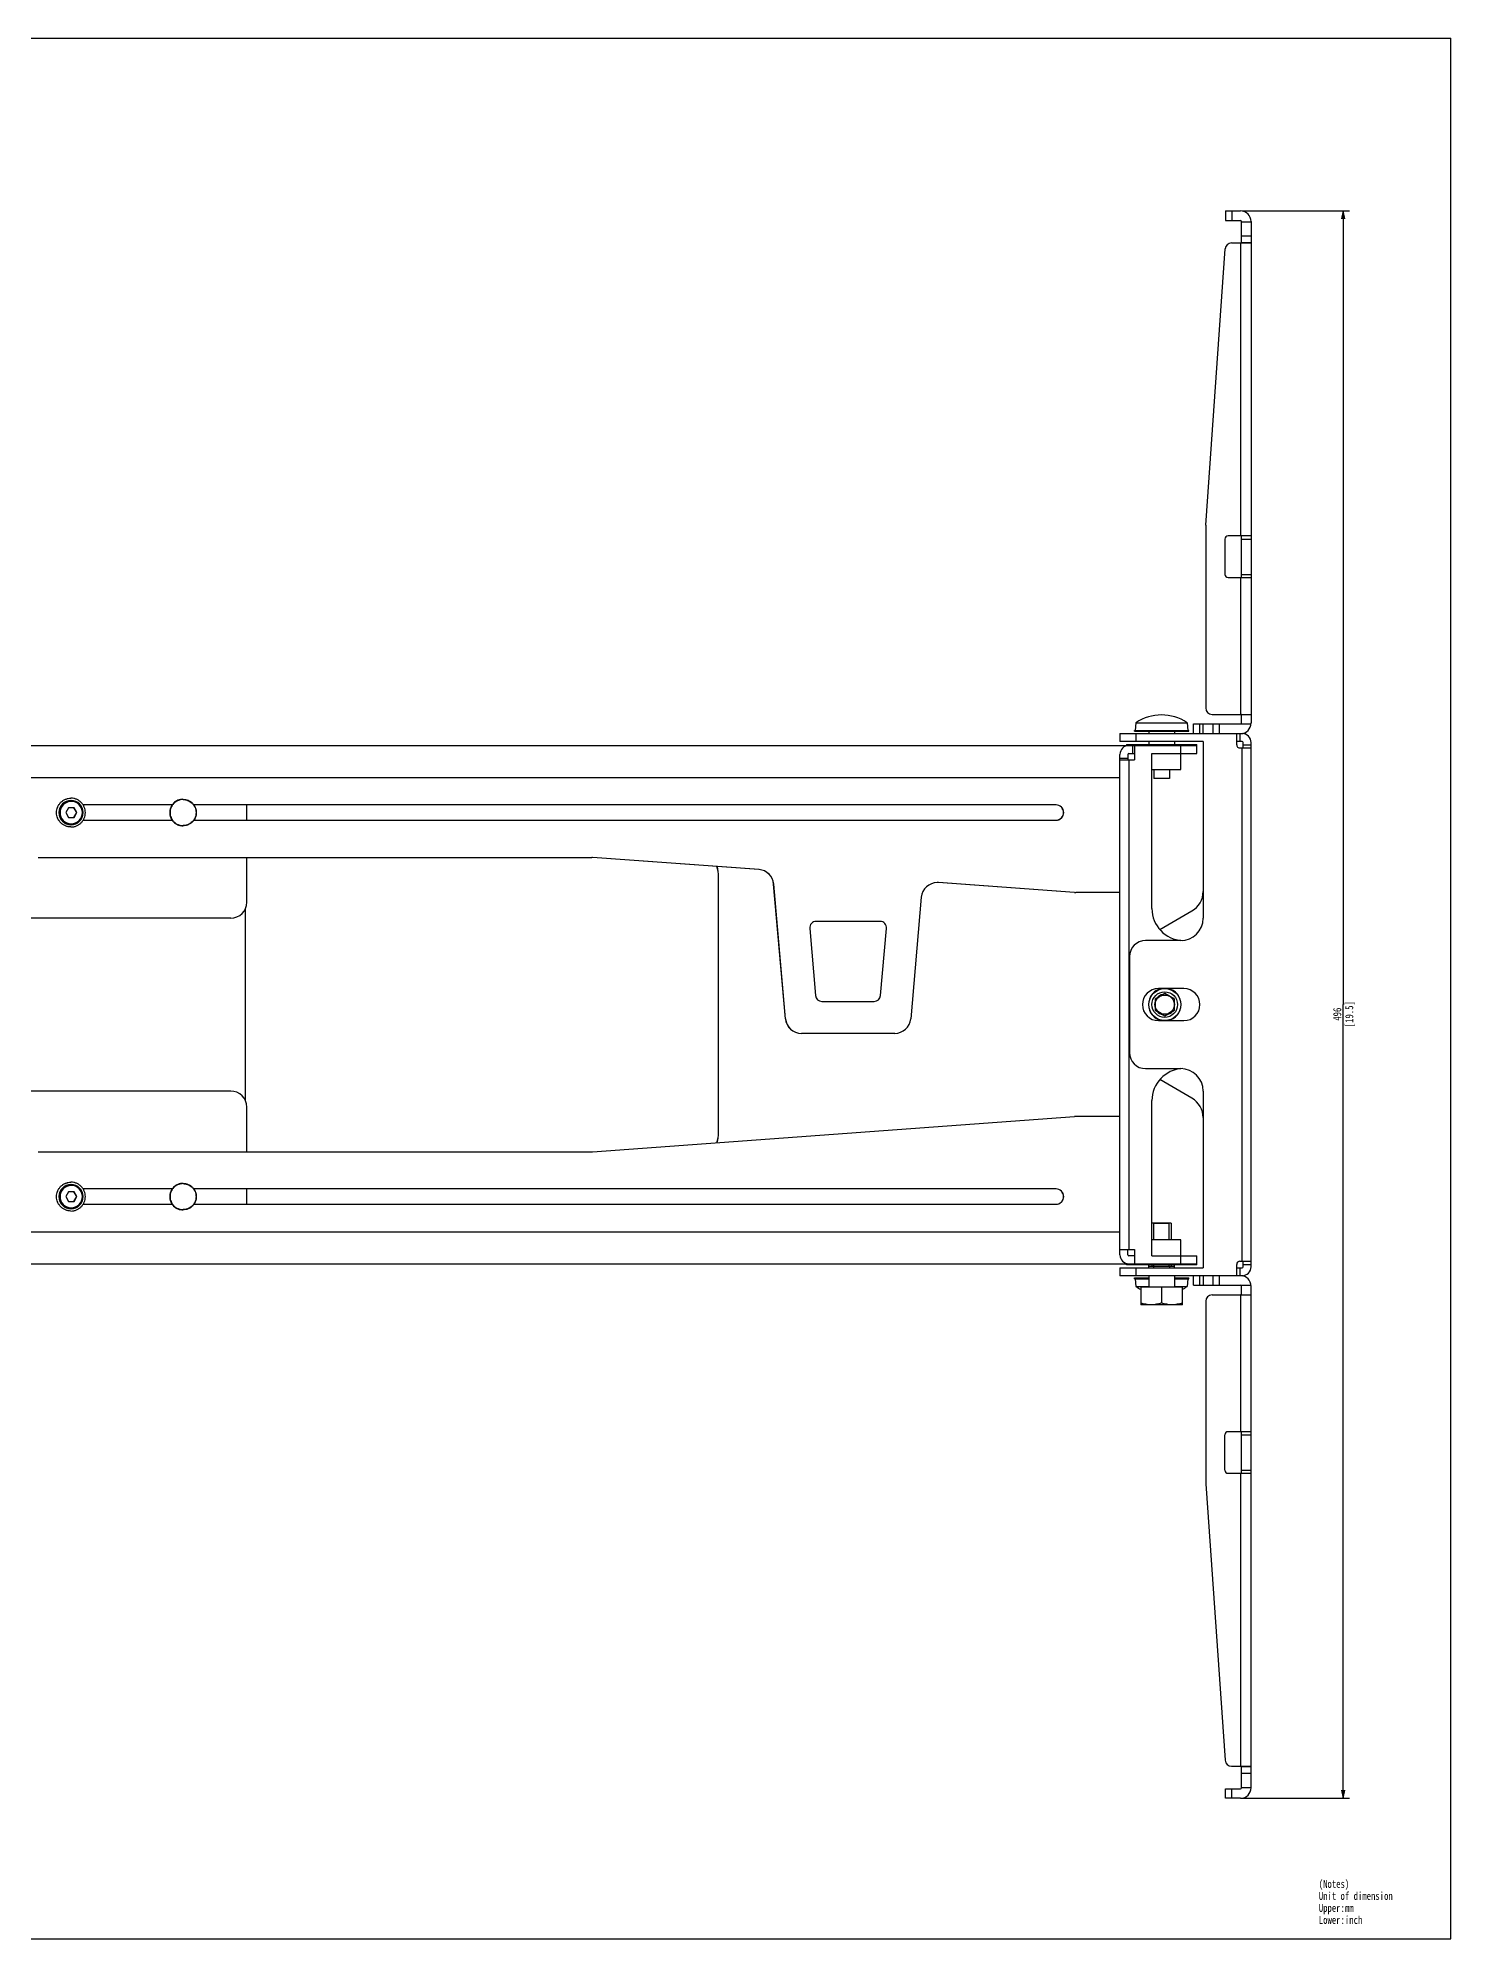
# Model space of a CAD drawing. Header units: millimetres. Extents: x 0 to 841, y 0 to 594.
# Drawn here: x 399 to 841, y 0 to 594 of the extents above; entities that cross this region are included whole.
import ezdxf

# ---------------------------------------------------------------- set-up
doc = ezdxf.new("R2010")
doc.units = ezdxf.units.MM
doc.header["$LTSCALE"] = 46.255
doc.layers.get('0').update_dxf_attribs({"linetype": 'CONTINUOUS'})
doc.layers.add('3_ALL_AXIS', color=7, linetype='CONTINUOUS')
doc.styles.get("Standard").update_dxf_attribs({"font": 'txt', "width": 0.8})
doc.dimstyles.new('DIMSTYLE_1', dxfattribs={"dimtxt": 2.5, "dimasz": 2.5, "dimexe": 2, "dimexo": 0.5, "dimtad": 1, "dimdec": 3, "dimdsep": 46, "dimtxsty": 'STANDARD', "dimblk": 'OPEN', "dimblk1": 'OPEN', "dimblk2": 'OPEN', "dimcen": 0.09, "dimadec": 0, "dimazin": 0, "dimtp": 0.8, "dimtm": 0.8, "dimtfac": 1, "dimtdec": 3, "dimtofl": 0, "dimtmove": 0, "dimatfit": 3, "dimldrblk": 'OPEN', "dimfxl": 1, "dimtolj": 1, "dimarcsym": 0})

# ---------------------------------------------------------------- blocks, each defined once
blk = doc.blocks.new('_OPEN')
at = {"color": 0, "linetype": 'BYBLOCK'}
for p, q in [((0, 0), (-1, 0.2)), ((-1, -0.2), (0, 0)), ((-1, 0), (0, 0))]:
    blk.add_line(p, q, dxfattribs=at)
blk = doc.blocks.new('*D0')
at = {"color": 2, "linetype": 'CONTINUOUS'}
for p, q in [((775.71, 539.97), (809.3, 539.97)), ((807.3, 539.97), (807.3, 291.97)), ((807.3, 43.97), (807.3, 291.97)), ((775.71, 43.97), (809.3, 43.97))]:
    blk.add_line(p, q, dxfattribs=at)
at = {"color": 2, "linetype": 'CONTINUOUS', "xscale": 2.5, "yscale": 2.5, "zscale": 2.5}
for p, rotation in [((807.3, 539.97), 90), ((807.3, 43.97), 270)]:
    blk.add_blockref('_OPEN', p, dxfattribs=dict(at, rotation=rotation))
at = {"color": 2, "linetype": 'CONTINUOUS', "insert": (804.18, 288.97), "char_height": 2.5, "width": 12, "attachment_point": 2, "rotation": 90, "line_spacing_factor": 0.9}
blk.add_mtext('496\\P[19.5]', dxfattribs=at)

msp = doc.modelspace()

# ---------------------------------------------------------------- linework, layer by layer
at = {"color": 7, "linetype": 'CONTINUOUS'}
for p, q in [((0, 594), (841, 594)), ((841, 0), (841, 594)), ((770.51219, 539.96521), (775.21219, 539.96521)), ((770.51219, 539.96521), (770.51219, 536.96521)), ((770.51219, 536.96521), (775.21219, 536.96521)), ((772.51219, 539.96521), (772.51219, 536.96521)), ((775.51219, 529.96521), (775.51219, 536.66521)), ((775.51219, 536.54502), (778.51219, 536.54502)), ((778.51219, 536.66521), (778.51219, 379.96521)), ((772.37668, 529.96521), (778.51219, 529.96521)), ((775.21219, 529.96521), (775.21219, 438.41521)), ((775.51219, 532.16025), (778.51219, 532.16025)), ((775.51219, 530.08045), (778.51219, 530.08045)), ((764.3171, 441.73516), (770.38159, 528.10529)), ((764.31219, 441.59508), (764.31219, 384.66521)), ((770.31219, 437.41521), (770.31219, 426.41521)), ((778.51219, 438.41521), (771.31219, 438.41521)), ((775.51219, 425.41521), (775.51219, 438.41521)), ((775.51219, 437.41521), (778.51219, 437.41521)), ((771.31219, 425.41521), (778.51219, 425.41521)), ((775.21219, 425.41521), (775.21219, 382.66521)), ((775.51219, 426.41521), (778.51219, 426.41521)), ((766.31219, 382.66521), (778.49852, 382.66521)), ((775.51219, 379.66521), (775.51219, 382.65017)), ((737.51219, 376.66521), (775.71219, 376.66521)), ((737.51219, 376.66521), (737.51219, 374.16521)), ((742.51219, 376.66521), (742.51219, 374.16521)), ((760.51219, 379.66521), (775.21219, 379.66521)), ((760.51219, 376.66521), (760.51219, 379.66521)), ((762.51219, 376.66521), (762.51219, 379.66521)), ((763.51219, 376.66521), (763.51219, 379.66521)), ((766.51219, 379.66521), (766.51219, 376.66521)), ((768.51219, 379.66521), (768.51219, 376.66521)), ((774.01219, 373.16521), (774.01219, 376.66521)), ((775.01219, 376.66521), (775.01219, 374.16521)), ((775.51219, 379.66521), (778.49852, 379.66521)), ((393.92491, 372.96521), (761.51219, 372.96521)), ((763.51219, 374.16521), (737.51219, 374.16521)), ((737.51219, 213.76521), (737.51219, 370.16521)), ((737.51219, 368.96521), (740.01219, 368.96521)), ((737.51219, 368.46521), (742.01219, 368.46521)), ((739.51219, 373.26521), (761.51219, 373.26521)), ((739.51219, 373.26521), (739.51219, 372.96521)), ((740.01219, 370.16521), (740.01219, 368.46521)), ((740.31219, 370.46521), (742.01219, 370.46521)), ((740.31219, 368.46521), (740.31219, 215.46521)), ((741.51219, 370.46521), (741.51219, 372.96521)), ((742.01219, 372.96521), (742.01219, 368.46521)), ((744.51219, 373.26521), (744.51219, 372.96521)), ((747.51219, 370.46521), (761.51219, 370.46521)), ((747.51219, 321.96521), (747.51219, 370.46521)), ((756.51219, 365.46521), (756.51219, 373.26521)), ((761.51219, 370.46521), (761.51219, 373.26521)), ((763.51219, 374.16521), (763.51219, 318.96521)), ((775.71219, 374.16521), (774.01219, 374.16521)), ((775.01219, 372.16521), (778.51219, 372.16521)), ((775.71219, 211.76521), (775.71219, 372.16521)), ((776.01219, 372.16521), (776.01219, 373.86521)), ((776.01219, 373.16521), (778.51219, 373.16521)), ((778.51219, 210.06521), (778.51219, 373.86521)), ((394.26524, 362.96521), (737.51219, 362.96521)), ((747.51219, 365.46521), (756.51217, 365.46521)), ((408.79824, 353.46521), (407.93234, 351.96521)), ((407.93234, 351.96521), (408.79824, 350.46521)), ((410.53002, 353.46521), (408.79824, 353.46521)), ((408.79824, 350.46521), (410.53002, 350.46521)), ((411.35752, 351.96521), (410.49163, 353.46521)), ((410.49163, 350.46521), (411.35752, 351.96521)), ((411.39592, 351.96521), (410.53002, 353.46521)), ((410.53002, 350.46521), (411.39592, 351.96521)), ((411.39592, 351.96521), (411.35752, 351.96521)), ((441.20817, 354.36521), (413.38271, 354.36521)), ((717.516, 354.36521), (447.97679, 354.36521)), ((464.51962, 349.56521), (464.51962, 354.36521)), ((413.38271, 349.56521), (441.20817, 349.56521)), ((447.97679, 349.56521), (717.516, 349.56521)), ((399.26447, 337.96521), (572.42897, 337.96521)), ((464.51962, 323.96521), (464.51962, 337.96521)), ((572.6469, 337.95728), (572.612, 337.95728)), ((624.6328, 334.16711), (572.612, 337.95728)), ((624.6677, 334.16711), (572.6469, 337.95728)), ((624.6677, 334.16711), (624.6328, 334.16711)), ((612.05205, 331.96521), (612.01714, 331.96521)), ((612.01714, 251.96521), (612.01714, 331.96521)), ((612.05205, 251.96521), (612.05205, 331.96521)), ((629.2847, 329.6161), (629.24979, 329.6161)), ((632.93134, 287.52943), (629.24979, 329.6161)), ((632.96625, 287.52943), (629.2847, 329.6161)), ((680.75307, 330.0808), (680.71817, 330.0808)), ((723.29881, 326.97842), (680.71817, 330.0808)), ((723.33371, 326.97842), (680.75307, 330.0808)), ((723.29881, 326.97842), (723.33371, 326.97842)), ((723.65653, 326.96537), (723.66203, 326.96533)), ((737.51295, 326.96521), (723.69693, 326.96521)), ((464.13567, 261.88641), (464.13567, 322.04401)), ((675.40964, 325.52979), (672.08554, 287.52943)), ((749.95483, 315.41692), (760.01219, 321.22354)), ((459.52039, 318.96521), (280.74762, 318.96521)), ((640.53073, 315.7909), (642.36772, 294.7909)), ((662.52897, 317.96521), (642.52282, 317.96521)), ((662.64917, 294.7909), (664.48615, 315.7909)), ((662.68407, 294.7909), (664.52106, 315.7909)), ((664.52106, 315.7909), (664.48615, 315.7909)), ((756.51219, 311.96521), (745.51219, 311.96521)), ((740.51219, 306.96521), (740.51219, 276.96521)), ((644.3598, 292.96521), (660.69199, 292.96521)), ((662.68407, 294.7909), (662.64917, 294.7909)), ((632.93134, 287.52943), (632.96625, 287.52943)), ((667.10533, 282.96521), (637.94646, 282.96521)), ((745.51219, 271.96521), (756.51219, 271.96521)), ((760.01219, 262.70688), (749.95483, 268.5135)), ((459.52039, 264.96521), (280.74762, 264.96521)), ((747.51219, 213.46521), (747.51219, 261.96521)), ((763.51219, 264.96521), (763.51219, 209.76521)), ((464.51962, 245.96521), (464.51962, 259.96521)), ((572.612, 245.97314), (723.29881, 256.95199)), ((572.6469, 245.97314), (723.33371, 256.95199)), ((723.29881, 256.95199), (723.33371, 256.95199)), ((723.66203, 256.96509), (723.65653, 256.96505)), ((737.51295, 256.96521), (723.69693, 256.96521)), ((612.05205, 251.96521), (612.01714, 251.96521)), ((399.26447, 245.96521), (572.42897, 245.96521)), ((572.6469, 245.97314), (572.612, 245.97314)), ((408.79824, 233.46521), (407.93234, 231.96521)), ((407.93234, 231.96521), (408.79824, 230.46521)), ((410.53002, 233.46521), (408.79824, 233.46521)), ((411.35752, 231.96521), (410.49163, 233.46521)), ((410.49163, 230.46521), (411.35752, 231.96521)), ((411.39592, 231.96521), (410.53002, 233.46521)), ((410.53002, 230.46521), (411.39592, 231.96521)), ((411.39592, 231.96521), (411.35752, 231.96521)), ((441.20817, 234.36521), (413.38271, 234.36521)), ((717.516, 234.36521), (447.97679, 234.36521)), ((464.51962, 229.56521), (464.51962, 234.36521)), ((408.79824, 230.46521), (410.53002, 230.46521)), ((413.38271, 229.56521), (441.20817, 229.56521)), ((447.97679, 229.56521), (717.516, 229.56521)), ((394.26524, 220.96521), (737.51219, 220.96521)), ((748.11219, 223.66521), (752.91219, 223.66521)), ((737.51219, 215.46521), (742.01219, 215.46521)), ((740.01219, 213.76521), (740.01219, 215.46521)), ((742.01219, 215.46521), (742.01219, 210.96521)), ((756.51217, 218.46521), (747.51219, 218.46521)), ((756.51219, 210.66521), (756.51219, 218.46521)), ((393.92491, 210.96521), (761.51219, 210.96521)), ((737.51219, 209.76521), (763.51219, 209.76521)), ((737.51219, 209.76521), (737.51219, 207.26521)), ((739.51219, 210.66521), (739.51219, 210.96521)), ((761.51219, 210.66521), (739.51219, 210.66521)), ((742.01219, 213.46521), (740.31219, 213.46521)), ((742.51219, 209.76521), (742.51219, 207.26521)), ((744.51219, 210.66521), (744.51219, 210.96521)), ((747.51219, 213.46521), (761.51219, 213.46521)), ((761.51219, 210.66521), (761.51219, 213.46521)), ((774.01219, 207.26521), (774.01219, 210.76521)), ((774.01219, 209.76521), (775.71219, 209.76521)), ((775.01219, 211.76521), (778.51219, 211.76521)), ((775.01219, 209.76521), (775.01219, 207.26521)), ((776.01219, 210.06521), (776.01219, 211.76521)), ((776.01219, 210.76521), (778.51219, 210.76521)), ((775.71219, 207.26521), (737.51219, 207.26521)), ((757.01219, 203.66521), (744.01219, 203.66521)), ((760.51219, 204.26521), (760.51219, 207.26521)), ((760.51219, 204.26521), (778.49852, 204.26521)), ((762.51219, 204.26521), (762.51219, 207.26521)), ((763.51219, 207.26521), (763.51219, 204.26521)), ((766.51219, 207.26521), (766.51219, 204.26521)), ((768.51219, 207.26521), (768.51219, 204.26521)), ((775.51219, 201.26521), (775.51219, 203.96521)), ((778.51219, 47.26521), (778.51219, 203.96521)), ((764.31219, 199.26521), (764.31219, 142.33534)), ((766.31219, 201.26521), (778.49852, 201.26521)), ((775.21219, 201.26521), (775.21219, 158.51521)), ((770.31219, 146.51521), (770.31219, 157.51521)), ((778.51219, 158.51521), (771.31219, 158.51521)), ((775.51219, 145.51521), (775.51219, 158.51521)), ((775.51219, 157.51521), (778.51219, 157.51521)), ((771.31219, 145.51521), (778.51219, 145.51521)), ((775.21219, 145.51521), (775.21219, 53.96521)), ((775.51219, 146.51521), (778.51219, 146.51521)), ((764.3171, 142.19525), (770.38159, 55.82512)), ((772.37668, 53.96521), (778.51219, 53.96521)), ((775.51219, 47.26521), (775.51219, 53.96521)), ((775.51219, 53.84997), (778.51219, 53.84997)), ((775.51219, 51.77016), (778.51219, 51.77016)), ((770.51219, 46.96521), (775.21219, 46.96521)), ((770.51219, 43.96521), (770.51219, 46.96521)), ((775.21219, 43.96521), (770.51219, 43.96521)), ((772.51219, 43.96521), (772.51219, 46.96521)), ((775.51219, 47.3854), (778.51219, 47.3854)), ((0, 0), (841, 0))]:
    msp.add_line(p, q, dxfattribs=at)
at = {"color": 2, "linetype": 'CONTINUOUS'}
for p, q in [((748.11219, 218.46521), (748.11219, 223.66521)), ((752.91219, 218.46521), (752.91219, 223.66521)), ((748.11219, 210.16521), (747.88125, 209.76521)), ((748.11219, 210.16521), (748.11219, 210.66521)), ((752.91219, 210.16521), (752.91219, 210.66521)), ((752.91219, 210.16521), (753.14313, 209.76521))]:
    msp.add_line(p, q, dxfattribs=at)
at = {"color": 7, "linetype": 'CONTINUOUS'}
for radius in [5, 4]:
    msp.add_circle((751.51219, 291.96521), radius, dxfattribs=at)
for centre, radius, start, end in [((775.21219, 536.66521), 3.3, 0, 90), ((775.21219, 536.66521), 0.3, 0, 90), ((772.37668, 527.96521), 2, 90, 175.98355871), ((766.31219, 441.59508), 2, 175.98355871, 180), ((771.31219, 437.41521), 1, 90, 180), ((771.31219, 426.41521), 1, 180, 270), ((766.31219, 384.66521), 2, 180, 270), ((775.21219, 379.96521), 3.3, 270, 360), ((775.21219, 379.96521), 0.3, 270, 360), ((775.71219, 373.86521), 2.8, 0, 90), ((740.31219, 370.16521), 2.8, 90, 180), ((740.31219, 370.16521), 0.3, 90, 180), ((775.01219, 373.16521), 1, 180, 270), ((775.71219, 373.86521), 0.3, 0, 90), ((409.57687, 351.97529), 4.48992, 90.00000475, 90.17811902), ((409.57747, 351.96521), 3.8001, 90.00915166, 269.99084834), ((409.59493, 351.96521), 3.8001, 90.27225967, 269.72774033), ((409.59488, 351.96521), 3.50009, 90.0091559, 269.9908441), ((409.59432, 351.974), 3.79121, 90.00001072, 90.26368629), ((409.59371, 351.96521), 3.8001, 270.00915589, 89.99084411), ((717.4807, 351.96521), 2.40007, 270.84261602, 89.15738398), ((717.51561, 351.96521), 2.40006, 270.00914791, 89.99085209), ((409.57687, 351.95513), 4.48992, 269.82188098, 269.99999525), ((409.59432, 351.95642), 3.79121, 269.73631371, 269.99998928), ((572.39403, 334.96533), 2.99988, 85.83335389, 89.53644445), ((572.42893, 334.96513), 3.00008, 85.83355045, 89.99931055), ((602.01575, 331.96522), 10.00139, 359.99994732, 18.40901355), ((602.05066, 331.96522), 10.00139, 359.9999475, 18.39329576), ((624.26915, 329.18078), 4.99961, 4.99512044, 85.82877951), ((624.30405, 329.18078), 4.99961, 4.99512044, 85.82877951), ((680.39023, 325.09451), 4.99954, 90.00426985, 175.00532076), ((680.3549, 325.09421), 4.9998, 85.83335721, 89.59938625), ((680.38979, 325.0939), 5.00011, 85.83354223, 89.99928668), ((723.66209, 331.96534), 5.00013, 265.83355045, 269.99931055), ((723.69699, 331.96501), 4.99981, 265.83335389, 269.53644445), ((723.69693, 331.96351), 4.9983, 269.59988153, 269.99999521), ((756.51219, 327.28572), 7, 300, 360), ((459.51996, 323.96478), 4.99962, 270.00486673, 0.00486131), ((757.51219, 321.96521), 10, 180, 266.89242643), ((642.52301, 315.96535), 1.99988, 90.00543888, 185.00431666), ((662.52878, 315.96535), 1.99988, 354.99567488, 89.99456958), ((662.49387, 315.96535), 1.99989, 354.99582023, 88.77559637), ((756.51219, 318.96521), 7, 270, 360), ((745.51219, 306.96521), 5, 90, 180), ((644.35981, 294.96489), 1.99969, 184.99480091, 268.99955139), ((644.3598, 294.96419), 1.99899, 268.99950021, 269.99992852), ((660.69184, 294.96501), 1.99981, 270.00429703, 355.00532411), ((660.65693, 294.96501), 1.99982, 271.18580755, 355.00519909), ((637.91193, 287.96471), 4.99954, 184.99468217, 269.99569669), ((637.94684, 287.96471), 4.99954, 184.99472466, 269.59562458), ((667.10496, 287.96471), 4.99954, 270.00429703, 355.00532411), ((637.94646, 287.9624), 4.99719, 269.59979617, 269.99999005), ((745.51219, 276.96521), 5, 180, 270), ((757.51219, 261.96521), 10, 93.10757357, 180), ((756.51219, 264.96521), 7, 0, 90), ((459.51996, 259.96563), 4.99962, 359.99513869, 89.99513327), ((756.51219, 256.6447), 7, 0, 60), ((723.66209, 251.96508), 5.00013, 90.00068945, 94.16644955), ((723.69699, 251.9654), 4.99981, 90.46355555, 94.16664611), ((723.69693, 251.9669), 4.9983, 90.00000479, 90.40011847), ((602.01575, 251.9652), 10.00139, 341.59098645, 0.00005268), ((602.05066, 251.9652), 10.00139, 341.60670424, 0.0000525), ((572.39403, 248.96509), 2.99988, 270.46355555, 274.16664611), ((572.42893, 248.96529), 3.00008, 270.00068945, 274.16644955), ((409.57747, 231.96521), 3.8001, 90.00915166, 269.99084834), ((409.59493, 231.96521), 3.8001, 90.27225967, 269.72774033), ((409.59488, 231.96521), 3.50009, 90.0091559, 269.9908441), ((409.57687, 231.97529), 4.48992, 90.00000475, 90.17811902), ((409.59432, 231.974), 3.79121, 90.00001072, 90.26368629), ((409.59371, 231.96521), 3.8001, 270.00915589, 89.99084411), ((717.4807, 231.96521), 2.40007, 270.84261602, 89.15738398), ((717.51561, 231.96521), 2.40006, 270.00914791, 89.99085209), ((409.57687, 231.95513), 4.48992, 269.82188098, 269.99999525), ((409.59432, 231.95642), 3.79121, 269.73631371, 269.99998928), ((740.31219, 213.76521), 2.8, 180, 270), ((740.31219, 213.76521), 0.3, 180, 270), ((775.01219, 210.76521), 1, 90, 180), ((775.71219, 210.06521), 2.8, 270, 360), ((775.71219, 210.06521), 0.3, 270, 360), ((775.21219, 203.96521), 3.3, 0, 90), ((775.21219, 203.96521), 0.3, 0, 90), ((766.31219, 199.26521), 2, 90, 180), ((771.31219, 157.51521), 1, 90, 180), ((771.31219, 146.51521), 1, 180, 270), ((766.31219, 142.33534), 2, 180, 184.01644129), ((772.37668, 55.96521), 2, 184.01644129, 270), ((775.21219, 47.26521), 3.3, 270, 360), ((775.21219, 47.26521), 0.3, 270, 360)]:
    msp.add_arc(centre, radius, start, end, dxfattribs=at)
at = {"color": 2, "linetype": 'CONTINUOUS'}
for start, end in [(159.63798499, 200.36201501), (99.63798499, 140.36201501), (75, 80.3617141), (339.63614484, 345), (219.63798499, 260.36201501), (279.65397065, 320.35228664)]:
    msp.add_arc((751.51219, 291.96521), 3.2, start, end, dxfattribs=at)
at = {"color": 7, "linetype": 'CONTINUOUS'}
for points, knots in [([(775.51219, 382.65017), (775.51219, 382.65277), (775.50623, 382.65589), (775.49867, 382.65789), (775.48855, 382.65974), (775.47609, 382.66116), (775.4544, 382.66288), (775.42177, 382.66415), (775.37686, 382.6649), (775.3061, 382.66526), (775.25049, 382.66521), (775.21219, 382.66521)], [0, 0, 0, 0, 0.025756372, 0.050345486, 0.083563486, 0.125355591, 0.175446878, 0.298753339, 0.448989989, 0.620432715, 1, 1, 1, 1]), ([(778.49852, 382.66521), (778.50054, 382.66521), (778.50433, 382.6648), (778.5111, 382.6605), (778.51219, 382.6541), (778.51219, 382.65017)], [0, 0, 0, 0, 0.263789824, 0.486626672, 1, 1, 1, 1]), ([(409.56291, 347.46521), (409.2689, 347.46521), (408.82612, 347.50883), (408.25475, 347.65207), (407.69994, 347.85054), (407.04707, 348.19943), (406.47494, 348.6692), (406.07931, 349.10586), (405.72828, 349.57914), (405.37922, 350.23212), (405.12162, 351.08163), (405.03458, 351.96521), (405.12162, 352.84879), (405.37922, 353.69829), (405.72828, 354.35128), (406.07931, 354.82455), (406.47494, 355.26122), (407.04707, 355.73098), (407.69994, 356.07987), (408.25475, 356.27834), (408.82612, 356.42159), (409.2689, 356.46521), (409.56291, 356.46521)], [0, 0, 0, 0, 0.062476926, 0.093752499, 0.12502912, 0.187507578, 0.249987817, 0.281266315, 0.312545266, 0.375029058, 0.437514163, 0.5, 0.562485837, 0.624970942, 0.687454734, 0.718733685, 0.750012183, 0.812492422, 0.87497088, 0.906247501, 0.937523075, 1, 1, 1, 1]), ([(409.56291, 347.46523), (409.26948, 347.46614), (408.82771, 347.51096), (408.25785, 347.65541), (407.70462, 347.85483), (407.05379, 348.20442), (406.48363, 348.67424), (406.08941, 349.11062), (405.73968, 349.5834), (405.39194, 350.23541), (405.13535, 351.08337), (405.04865, 351.96521), (405.13535, 352.84704), (405.39194, 353.695), (405.73968, 354.34702), (406.08941, 354.8198), (406.48363, 355.25618), (407.05379, 355.726), (407.70462, 356.07558), (408.25785, 356.275), (408.82771, 356.41946), (409.26948, 356.46427), (409.56291, 356.46519)], [0, 0, 0, 0, 0.062477384, 0.09375287, 0.125029341, 0.187507819, 0.249988076, 0.281266435, 0.312545244, 0.375029048, 0.437514159, 0.5, 0.562485841, 0.624970952, 0.687454756, 0.718733565, 0.750011924, 0.812492181, 0.874970659, 0.906247131, 0.937522616, 1, 1, 1, 1]), ([(409.57687, 347.46521), (409.87088, 347.46521), (410.31366, 347.50883), (410.88502, 347.65207), (411.43983, 347.85054), (412.09271, 348.19943), (412.66483, 348.6692), (413.06047, 349.10586), (413.41149, 349.57914), (413.76056, 350.23212), (414.01816, 351.08163), (414.1052, 351.96521), (414.01816, 352.84879), (413.76056, 353.69829), (413.41149, 354.35128), (413.06047, 354.82455), (412.66483, 355.26122), (412.09271, 355.73098), (411.43983, 356.07987), (410.88502, 356.27834), (410.31366, 356.42159), (409.87088, 356.46521), (409.57687, 356.46521)], [0, 0, 0, 0, 0.062476926, 0.093752499, 0.12502912, 0.187507578, 0.249987817, 0.281266315, 0.312545266, 0.375029058, 0.437514163, 0.5, 0.562485837, 0.624970942, 0.687454734, 0.718733685, 0.750012183, 0.812492422, 0.87497088, 0.906247501, 0.937523075, 1, 1, 1, 1]), ([(409.56291, 227.46521), (409.2689, 227.46521), (408.82612, 227.50883), (408.25475, 227.65207), (407.69994, 227.85054), (407.04707, 228.19943), (406.47494, 228.6692), (406.07931, 229.10586), (405.72828, 229.57914), (405.37922, 230.23212), (405.12162, 231.08163), (405.03458, 231.96521), (405.12162, 232.84879), (405.37922, 233.69829), (405.72828, 234.35128), (406.07931, 234.82455), (406.47494, 235.26122), (407.04707, 235.73098), (407.69994, 236.07987), (408.25475, 236.27834), (408.82612, 236.42159), (409.2689, 236.46521), (409.56291, 236.46521)], [0, 0, 0, 0, 0.062476926, 0.093752499, 0.12502912, 0.187507578, 0.249987817, 0.281266315, 0.312545266, 0.375029058, 0.437514163, 0.5, 0.562485837, 0.624970942, 0.687454734, 0.718733685, 0.750012183, 0.812492422, 0.87497088, 0.906247501, 0.937523075, 1, 1, 1, 1]), ([(409.56291, 227.46523), (409.26948, 227.46614), (408.82771, 227.51096), (408.25785, 227.65541), (407.70462, 227.85483), (407.05379, 228.20442), (406.48363, 228.67424), (406.08941, 229.11062), (405.73968, 229.5834), (405.39194, 230.23541), (405.13535, 231.08337), (405.04865, 231.96521), (405.13535, 232.84704), (405.39194, 233.695), (405.73968, 234.34702), (406.08941, 234.8198), (406.48363, 235.25618), (407.05379, 235.726), (407.70462, 236.07558), (408.25785, 236.275), (408.82771, 236.41946), (409.26948, 236.46427), (409.56291, 236.46519)], [0, 0, 0, 0, 0.062477384, 0.09375287, 0.125029341, 0.187507819, 0.249988076, 0.281266435, 0.312545244, 0.375029048, 0.437514159, 0.5, 0.562485841, 0.624970952, 0.687454756, 0.718733565, 0.750011924, 0.812492181, 0.874970659, 0.906247131, 0.937522616, 1, 1, 1, 1]), ([(409.57687, 227.46521), (409.87088, 227.46521), (410.31366, 227.50883), (410.88502, 227.65207), (411.43983, 227.85054), (412.09271, 228.19943), (412.66483, 228.6692), (413.06047, 229.10586), (413.41149, 229.57914), (413.76056, 230.23212), (414.01816, 231.08163), (414.1052, 231.96521), (414.01816, 232.84879), (413.76056, 233.69829), (413.41149, 234.35128), (413.06047, 234.82455), (412.66483, 235.26122), (412.09271, 235.73098), (411.43983, 236.07987), (410.88502, 236.27834), (410.31366, 236.42159), (409.87088, 236.46521), (409.57687, 236.46521)], [0, 0, 0, 0, 0.062476926, 0.093752499, 0.12502912, 0.187507578, 0.249987817, 0.281266315, 0.312545266, 0.375029058, 0.437514163, 0.5, 0.562485837, 0.624970942, 0.687454734, 0.718733685, 0.750012183, 0.812492422, 0.87497088, 0.906247501, 0.937523075, 1, 1, 1, 1]), ([(775.50329, 201.27385), (775.49811, 201.27226), (775.48494, 201.27007), (775.46162, 201.26797), (775.43146, 201.26659), (775.38014, 201.26544), (775.30636, 201.26519), (775.24477, 201.26521), (775.21219, 201.26521)], [0, 0, 0, 0, 0.055727765, 0.136657495, 0.24105452, 0.366223283, 0.664827061, 1, 1, 1, 1]), ([(775.51219, 201.28025), (775.51219, 201.27888), (775.5092, 201.27559), (775.50562, 201.27456), (775.50329, 201.27385)], [0, 0, 0, 0, 0.360062428, 1, 1, 1, 1]), ([(778.51219, 201.28025), (778.51219, 201.27632), (778.5111, 201.26991), (778.50433, 201.26562), (778.50054, 201.26521), (778.49852, 201.26521)], [0, 0, 0, 0, 0.513373328, 0.736210176, 1, 1, 1, 1])]:
    msp.add_open_spline(points, degree=3, knots=knots, dxfattribs=at)
at = {"layer": '3_ALL_AXIS', "color": 7, "linetype": 'CONTINUOUS'}
for p, q in [((742.01219, 377.36521), (742.01219, 377.66521)), ((742.0122, 377.66521), (759.01217, 377.66521)), ((742.0122, 377.36521), (759.01217, 377.36521)), ((742.52216, 380.06521), (742.31219, 377.66521)), ((742.52216, 380.06521), (758.50221, 380.06521)), ((746.51219, 377.36521), (746.51219, 376.66521)), ((754.51219, 377.36521), (754.51219, 376.66521)), ((758.50221, 380.06521), (758.71219, 377.66521)), ((759.01219, 377.36521), (759.01219, 377.66521)), ((746.51219, 374.16521), (746.51219, 373.26521)), ((754.51219, 374.16521), (754.51219, 373.26521)), ((748.06219, 365.46521), (748.06219, 362.66521)), ((752.96219, 362.66521), (748.06219, 362.66521)), ((752.96219, 365.46521), (752.96219, 362.66521)), ((751.51219, 295.42931), (748.51219, 293.69726)), ((748.51219, 293.69726), (748.51219, 290.23316)), ((757.51219, 296.96521), (749.51219, 296.96521)), ((754.51219, 293.69726), (751.51219, 295.42931)), ((754.51219, 290.23316), (754.51219, 293.69726)), ((748.51219, 290.23316), (751.51219, 288.50111)), ((749.51219, 286.96521), (757.51219, 286.96521)), ((751.51219, 288.50111), (754.51219, 290.23316)), ((753.51219, 223.66521), (747.51219, 223.66521)), ((753.51219, 223.66521), (753.51219, 218.46521)), ((746.51219, 209.76521), (746.51219, 210.66521)), ((754.51219, 210.16521), (746.51219, 210.16521)), ((747.51219, 210.66521), (747.51219, 210.16521)), ((753.51219, 210.66521), (753.51219, 210.16521)), ((754.51219, 209.76521), (754.51219, 210.66521)), ((742.01219, 206.26521), (742.01219, 206.56521)), ((742.0122, 206.56521), (746.51219, 206.56521)), ((742.0122, 206.26521), (746.51219, 206.26521)), ((742.31219, 206.26521), (742.52216, 203.86521)), ((742.52216, 203.86521), (746.51219, 203.86521)), ((744.01219, 203.66521), (744.01219, 198.16521)), ((746.51219, 207.26521), (746.51219, 203.66521)), ((750.51219, 203.66521), (750.51219, 198.74576)), ((754.51219, 207.26521), (754.51219, 203.66521)), ((754.51219, 206.56521), (759.01217, 206.56521)), ((754.51219, 206.26521), (759.01217, 206.26521)), ((754.51219, 203.86521), (758.50221, 203.86521)), ((757.01219, 198.16521), (757.01219, 203.66521)), ((758.71219, 206.26521), (758.50221, 203.86521)), ((759.01219, 206.26521), (759.01219, 206.56521)), ((757.01219, 198.16521), (744.01219, 198.16521))]:
    msp.add_line(p, q, dxfattribs=at)
msp.add_circle((751.51219, 291.96521), 3, dxfattribs=at)
for centre, radius, start, end in [((750.51219, 367.9651), 14.50011, 56.56215008, 123.43784992), ((409.6647, 351.96521), 3.5001, 91.1519531, 268.8480469), ((409.66414, 351.97117), 3.49404, 90.00019595, 91.14478253), ((409.66357, 351.96521), 3.50009, 270.00915696, 89.99084304), ((409.66414, 351.95925), 3.49404, 268.85521747, 269.99980405), ((749.51219, 291.96521), 5, 90, 270), ((751.51219, 291.96521), 5.1, 101.35560644, 258.64439356), ((751.51219, 291.96521), 5.1, 281.35560644, 78.64439356), ((757.51219, 291.96521), 5, 270, 90), ((409.6647, 231.96521), 3.5001, 91.1519531, 268.8480469), ((409.66414, 231.97117), 3.49404, 90.00019595, 91.14478253), ((409.66357, 231.96521), 3.50009, 270.00915696, 89.99084304), ((409.66414, 231.95925), 3.49404, 268.85521747, 269.99980405), ((750.51219, 215.96532), 14.50011, 236.56215008, 243.36621759), ((750.51219, 215.96532), 14.50011, 296.63378241, 303.43784992)]:
    msp.add_arc(centre, radius, start, end, dxfattribs=at)
for points, knots in [([(444.59248, 356.11521), (444.32134, 356.11521), (443.91299, 356.07498), (443.38607, 355.94288), (442.87441, 355.75985), (442.27232, 355.43809), (441.74469, 355.00486), (441.37983, 354.60216), (441.0561, 354.16569), (440.73419, 353.5635), (440.49662, 352.78007), (440.41636, 351.96521), (440.49662, 351.15035), (440.73419, 350.36692), (441.0561, 349.76472), (441.37983, 349.32826), (441.74469, 348.92555), (442.27232, 348.49233), (442.87441, 348.17057), (443.38607, 347.98754), (443.91299, 347.85544), (444.32134, 347.81521), (444.59248, 347.81521)], [0, 0, 0, 0, 0.06247751, 0.093752349, 0.125029112, 0.187507585, 0.249987804, 0.281266305, 0.312545268, 0.375029053, 0.437514178, 0.5, 0.562485822, 0.624970948, 0.687454732, 0.718733695, 0.750012196, 0.812492415, 0.874970889, 0.906247651, 0.937522489, 1, 1, 1, 1]), ([(444.60993, 356.02772), (444.3445, 356.02772), (443.94477, 355.98834), (443.42895, 355.85902), (442.92808, 355.67985), (442.33868, 355.36487), (441.82218, 354.94078), (441.46501, 354.54657), (441.14811, 354.11931), (440.83298, 353.5298), (440.60042, 352.76289), (440.52185, 351.96521), (440.60042, 351.16753), (440.83298, 350.40061), (441.14811, 349.81111), (441.46501, 349.38385), (441.82218, 348.98963), (442.33868, 348.56554), (442.92808, 348.25057), (443.42895, 348.0714), (443.94477, 347.94208), (444.3445, 347.9027), (444.60993, 347.9027)], [0, 0, 0, 0, 0.06247751, 0.093752349, 0.125029112, 0.187507585, 0.249987804, 0.281266305, 0.312545268, 0.375029053, 0.437514178, 0.5, 0.562485822, 0.624970948, 0.687454732, 0.718733695, 0.750012196, 0.812492415, 0.874970889, 0.906247651, 0.937522489, 1, 1, 1, 1]), ([(444.59248, 356.11521), (444.86362, 356.11521), (445.27196, 356.07498), (445.79889, 355.94288), (446.31055, 355.75985), (446.91264, 355.43809), (447.44027, 355.00486), (447.80513, 354.60216), (448.12885, 354.16569), (448.45077, 353.5635), (448.68834, 352.78007), (448.7686, 351.96521), (448.68834, 351.15035), (448.45077, 350.36692), (448.12885, 349.76472), (447.80513, 349.32826), (447.44027, 348.92555), (446.91264, 348.49233), (446.31055, 348.17057), (445.79889, 347.98754), (445.27196, 347.85544), (444.86362, 347.81521), (444.59248, 347.81521)], [0, 0, 0, 0, 0.06247751, 0.093752349, 0.125029112, 0.187507585, 0.249987804, 0.281266305, 0.312545268, 0.375029053, 0.437514178, 0.5, 0.562485822, 0.624970948, 0.687454732, 0.718733695, 0.750012196, 0.812492415, 0.874970889, 0.906247651, 0.937522489, 1, 1, 1, 1]), ([(444.60993, 356.02772), (444.87536, 356.02772), (445.27509, 355.98834), (445.79091, 355.85902), (446.29178, 355.67985), (446.88118, 355.36487), (447.39768, 354.94078), (447.75486, 354.54657), (448.07175, 354.11931), (448.38688, 353.5298), (448.61944, 352.76289), (448.69801, 351.96521), (448.61944, 351.16753), (448.38688, 350.40061), (448.07175, 349.81111), (447.75486, 349.38385), (447.39768, 348.98963), (446.88118, 348.56554), (446.29178, 348.25057), (445.79091, 348.0714), (445.27509, 347.94208), (444.87536, 347.9027), (444.60993, 347.9027)], [0, 0, 0, 0, 0.06247751, 0.093752349, 0.125029112, 0.187507585, 0.249987804, 0.281266305, 0.312545268, 0.375029053, 0.437514178, 0.5, 0.562485822, 0.624970948, 0.687454732, 0.718733695, 0.750012196, 0.812492415, 0.874970889, 0.906247651, 0.937522489, 1, 1, 1, 1]), ([(444.59248, 236.11521), (444.32134, 236.11521), (443.91299, 236.07498), (443.38607, 235.94288), (442.87441, 235.75985), (442.27232, 235.43809), (441.74469, 235.00486), (441.37983, 234.60216), (441.0561, 234.16569), (440.73419, 233.5635), (440.49662, 232.78007), (440.41636, 231.96521), (440.49662, 231.15035), (440.73419, 230.36692), (441.0561, 229.76472), (441.37983, 229.32826), (441.74469, 228.92555), (442.27232, 228.49233), (442.87441, 228.17057), (443.38607, 227.98754), (443.91299, 227.85544), (444.32134, 227.81521), (444.59248, 227.81521)], [0, 0, 0, 0, 0.06247751, 0.093752349, 0.125029112, 0.187507585, 0.249987804, 0.281266305, 0.312545268, 0.375029053, 0.437514178, 0.5, 0.562485822, 0.624970948, 0.687454732, 0.718733695, 0.750012196, 0.812492415, 0.874970889, 0.906247651, 0.937522489, 1, 1, 1, 1]), ([(444.60993, 236.02772), (444.3445, 236.02772), (443.94477, 235.98834), (443.42895, 235.85902), (442.92808, 235.67985), (442.33868, 235.36487), (441.82218, 234.94078), (441.46501, 234.54657), (441.14811, 234.11931), (440.83298, 233.5298), (440.60042, 232.76289), (440.52185, 231.96521), (440.60042, 231.16753), (440.83298, 230.40061), (441.14811, 229.81111), (441.46501, 229.38385), (441.82218, 228.98963), (442.33868, 228.56554), (442.92808, 228.25057), (443.42895, 228.0714), (443.94477, 227.94208), (444.3445, 227.9027), (444.60993, 227.9027)], [0, 0, 0, 0, 0.06247751, 0.093752349, 0.125029112, 0.187507585, 0.249987804, 0.281266305, 0.312545268, 0.375029053, 0.437514178, 0.5, 0.562485822, 0.624970948, 0.687454732, 0.718733695, 0.750012196, 0.812492415, 0.874970889, 0.906247651, 0.937522489, 1, 1, 1, 1]), ([(444.59248, 236.11521), (444.86362, 236.11521), (445.27196, 236.07498), (445.79889, 235.94288), (446.31055, 235.75985), (446.91264, 235.43809), (447.44027, 235.00486), (447.80513, 234.60216), (448.12885, 234.16569), (448.45077, 233.5635), (448.68834, 232.78007), (448.7686, 231.96521), (448.68834, 231.15035), (448.45077, 230.36692), (448.12885, 229.76472), (447.80513, 229.32826), (447.44027, 228.92555), (446.91264, 228.49233), (446.31055, 228.17057), (445.79889, 227.98754), (445.27196, 227.85544), (444.86362, 227.81521), (444.59248, 227.81521)], [0, 0, 0, 0, 0.06247751, 0.093752349, 0.125029112, 0.187507585, 0.249987804, 0.281266305, 0.312545268, 0.375029053, 0.437514178, 0.5, 0.562485822, 0.624970948, 0.687454732, 0.718733695, 0.750012196, 0.812492415, 0.874970889, 0.906247651, 0.937522489, 1, 1, 1, 1]), ([(444.60993, 236.02772), (444.87536, 236.02772), (445.27509, 235.98834), (445.79091, 235.85902), (446.29178, 235.67985), (446.88118, 235.36487), (447.39768, 234.94078), (447.75486, 234.54657), (448.07175, 234.11931), (448.38688, 233.5298), (448.61944, 232.76289), (448.69801, 231.96521), (448.61944, 231.16753), (448.38688, 230.40061), (448.07175, 229.81111), (447.75486, 229.38385), (447.39768, 228.98963), (446.88118, 228.56554), (446.29178, 228.25057), (445.79091, 228.0714), (445.27509, 227.94208), (444.87536, 227.9027), (444.60993, 227.9027)], [0, 0, 0, 0, 0.06247751, 0.093752349, 0.125029112, 0.187507585, 0.249987804, 0.281266305, 0.312545268, 0.375029053, 0.437514178, 0.5, 0.562485822, 0.624970948, 0.687454732, 0.718733695, 0.750012196, 0.812492415, 0.874970889, 0.906247651, 0.937522489, 1, 1, 1, 1]), ([(747.26219, 198.16521), (746.9872, 198.16521), (746.43625, 198.19236), (745.61648, 198.31067), (744.80675, 198.49686), (744.27577, 198.6579), (744.01219, 198.74576)], [0, 0, 0, 0, 0.248843185, 0.498241716, 0.748576326, 1, 1, 1, 1]), ([(750.51219, 198.74576), (750.24861, 198.6579), (749.71762, 198.49686), (748.90789, 198.31067), (748.08812, 198.19236), (747.53718, 198.16521), (747.26219, 198.16521)], [0, 0, 0, 0, 0.251423667, 0.501758283, 0.751156816, 1, 1, 1, 1]), ([(753.76219, 198.16521), (753.4872, 198.16521), (752.93625, 198.19236), (752.11648, 198.31067), (751.30675, 198.49686), (750.77577, 198.6579), (750.51219, 198.74576)], [0, 0, 0, 0, 0.248843182, 0.498241714, 0.74857633, 1, 1, 1, 1]), ([(757.01219, 198.74576), (756.74861, 198.6579), (756.21762, 198.49686), (755.40789, 198.31067), (754.58812, 198.19236), (754.03718, 198.16521), (753.76219, 198.16521)], [0, 0, 0, 0, 0.251423679, 0.501758293, 0.751156821, 1, 1, 1, 1])]:
    msp.add_open_spline(points, degree=3, knots=knots, dxfattribs=at)

# ---------------------------------------------------------------- texts
at = {"color": 2, "linetype": 'CONTINUOUS', "insert": (799.66499, 18.46712), "char_height": 2.5, "width": 34, "attachment_point": 1, "line_spacing_factor": 0.9}
msp.add_mtext('(Notes)\\PUnit of dimension\\PUpper:mm\\PLower:inch', dxfattribs=at)

# ---------------------------------------------------------------- dimensions: what is measured, and where the dimension line sits
at = {"color": 2, "linetype": 'CONTINUOUS'}
dim = msp.add_linear_dim(base=(807.30483, 43.96521), p1=(775.21219, 539.96521), p2=(775.21219, 43.96521), angle=270, dimstyle='DIMSTYLE_1', dxfattribs=at)
dim.commit()
dim.dimension.update_dxf_attribs({"geometry": '*D0', "text_midpoint": (807.30483, 291.96521), "dimtype": 160})

doc.saveas('drawing.dxf')
